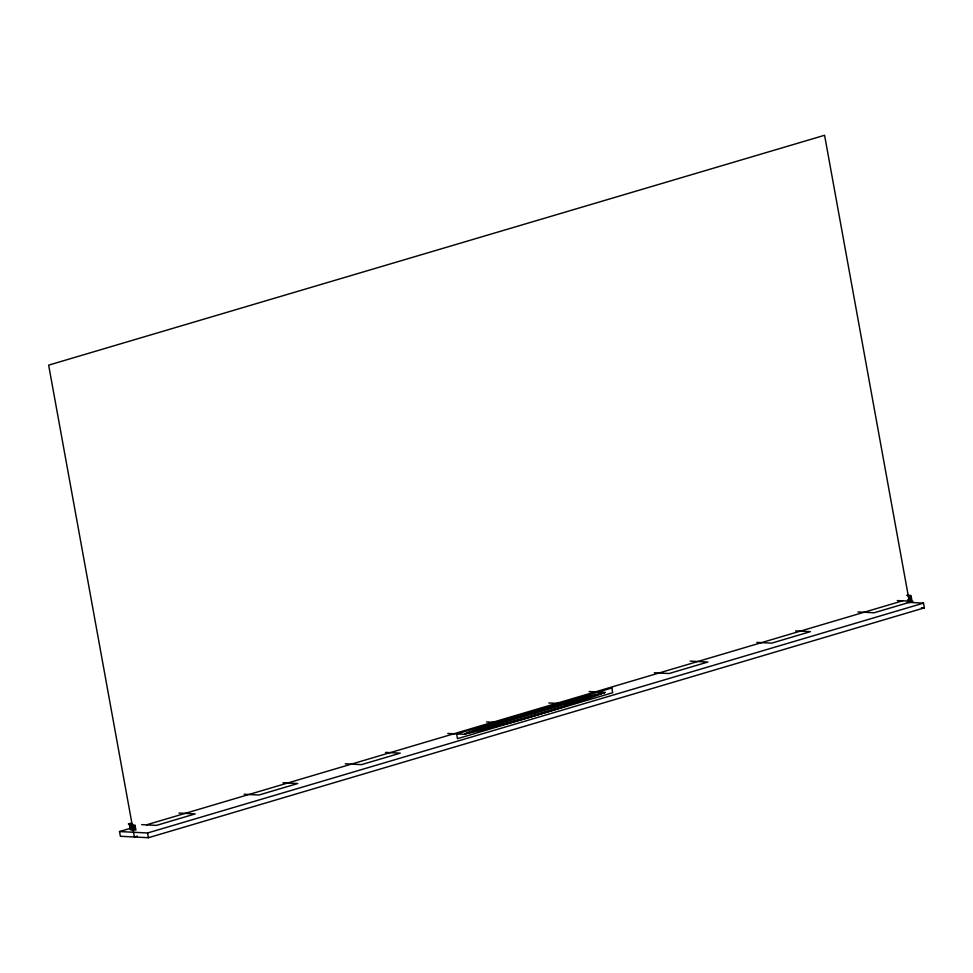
<?xml version="1.0" encoding="UTF-8"?>
<svg xmlns="http://www.w3.org/2000/svg" width="973" height="973" viewBox="0 0 973 973"><rect width="100%" height="100%" fill="white"/><g stroke="black" fill="none" stroke-linecap="round" stroke-linejoin="round"><path stroke-width="1.46" d="M578.631 699.417L577.074 701.594L534.931 714.778L492.545 726.624L490.392 725.554L578.631 699.417L534.639 713.16L490.392 725.554M908.867 599.137L910.278 598.541L910.047 596.911L908.356 596.279M134.116 826.77L132.644 827.366L130.929 826.612L131.294 828.242L132.948 828.984L134.347 828.4L134.116 826.77L130.929 826.612M908.575 597.507L910.047 596.911M131.233 823.097L128.363 823.949L132.79 824.18M907.25 602.299L923.486 603.126L924.35 607.857L148.419 837.717L120.372 836.269L119.521 831.55L132.62 827.67M146.643 824.788L902.567 600.852M119.521 831.55L147.568 832.985L923.486 603.126M137.315 836.123L134.396 836.987L48.65 365.143L824.581 135.283L909.512 602.652M907.578 595.598C911.129 594.527 912.625 600.815 908.332 599.709M906.775 595.257L910.983 595.464L911.847 600.195L907.639 599.976M897.288 600.584L912.929 601.278L874.143 612.771L857.894 611.944M921.395 607.699L924.35 607.857M795.634 630.893L810.4 631.659L771.601 643.153L756.848 642.387M690.149 661.117L707.87 662.029L669.071 673.523L654.306 672.769M589.091 691.572L605.34 692.399L566.541 703.893L548.821 702.98M486.561 721.942L502.798 722.781L463.999 734.274L447.762 733.435M385.503 752.397L400.268 753.151L361.469 764.644L345.233 763.805M282.973 782.766L297.738 783.52L258.94 795.014L244.174 794.26M178.959 813.063L195.196 813.902L156.41 825.396L141.644 824.63M534.639 713.16L534.931 714.778M147.568 832.985L148.419 837.717M130.297 826.369C132.486 836.208 139.674 822.246 130.297 826.369M467.113 732.766L464.839 734.019C512.102 723.401 559.061 709.451 604.501 692.654C557.943 702.737 512.224 717.381 467.113 732.766M611.835 687.984L456.653 733.958L457.505 738.677L612.686 692.715L611.835 687.984M135.052 825.323L129.445 825.043L130.309 829.762L135.916 830.054L135.052 825.323"/></g></svg>
